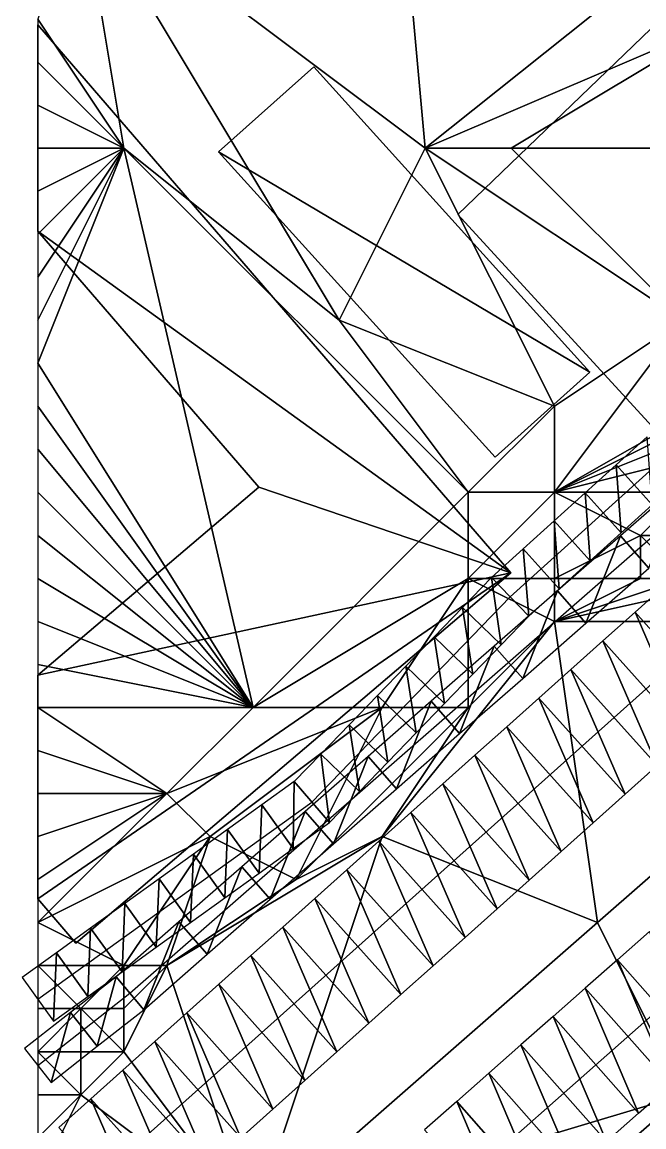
# Model space of a CAD drawing. Header units: metres. Extents: x -1103 to 901, y -902 to 905.
# Drawn here: x -1100.7 to -1071.8, y 608.5 to 659.9 of the extents above; entities that cross this region are included whole.
import ezdxf

# ---------------------------------------------------------------- set-up
doc = ezdxf.new("R2010")
doc.units = ezdxf.units.M
for name, color, linetype in [('OSM_BUILDING_FOOTPRINTS', 7, 'CONTINUOUS'), ('OSM_BUILDING_ROOFS', 1, 'CONTINUOUS'), ('OSM_BUILDING_WALLS', 8, 'CONTINUOUS'), ('OSM_PATH_AXES', 30, 'CONTINUOUS'), ('OSM_PATH_SURFACE', 30, 'CONTINUOUS'), ('OSM_ROAD_AXES', 2, 'CONTINUOUS'), ('OSM_ROAD_SURFACE', 9, 'CONTINUOUS'), ('OSM_TERRAIN', 3, 'CONTINUOUS'), ('OSM_WATER_SURFACE', 5, 'CONTINUOUS'), ('OSM_WATERWAYS', 5, 'CONTINUOUS')]:
    doc.layers.add(name, color=color, linetype=linetype)

msp = doc.modelspace()

# ---------------------------------------------------------------- linework, layer by layer
at = {"layer": 'OSM_BUILDING_FOOTPRINTS'}
for points in [[(-1071.306, 640.891, 12.825), (-1054.416, 655.932, 12.825), (-1059.976, 662.556, 12.825), (-1062.696, 660.3, 12.825), (-1066.631, 664.27, 12.825), (-1080.481, 650.91, 12.825), (-1071.306, 640.891, 12.825)], [(-1078.016, 634.255, 12.563), (-1100, 659.733, 12.563), (-1100, 650.136, 12.563), (-1089.733, 638.236, 12.563), (-1100, 629.504, 12.563), (-1100, 619.11, 12.563), (-1098.233, 617.036, 12.563)], [(-1087.18, 657.778, 13.667), (-1074.346, 643.578, 13.667), (-1078.756, 639.63, 13.667), (-1091.601, 653.83, 13.667), (-1087.18, 657.778, 13.667)]]:
    msp.add_polyline3d(points, close=True, dxfattribs=at)
at = {"layer": 'OSM_BUILDING_ROOFS'}
for points in [[(-1066.631, 664.27, 24.425), (-1080.481, 650.91, 24.425), (-1071.306, 640.891, 24.425)], [(-1078.016, 634.255, 30.563), (-1100, 659.733, 30.563), (-1100, 650.136, 30.563)], [(-1074.346, 643.578, 23.667), (-1087.18, 657.778, 23.667), (-1091.601, 653.83, 23.667)], [(-1074.346, 643.578, 23.667), (-1091.601, 653.83, 23.667), (-1078.756, 639.63, 23.667)], [(-1078.016, 634.255, 30.563), (-1100, 650.136, 30.563), (-1089.733, 638.236, 30.563)], [(-1078.016, 634.255, 30.563), (-1089.733, 638.236, 30.563), (-1100, 629.504, 30.563)], [(-1100, 619.11, 30.563), (-1098.233, 617.036, 30.563), (-1078.016, 634.255, 30.563)], [(-1078.016, 634.255, 30.563), (-1100, 629.504, 30.563), (-1100, 619.11, 30.563)]]:
    msp.add_3dface(points, dxfattribs=at)
at = {"layer": 'OSM_BUILDING_WALLS'}
for points in [[(-1066.631, 664.27, 12.825), (-1080.481, 650.91, 12.825), (-1080.481, 650.91, 24.425)], [(-1066.631, 664.27, 12.825), (-1080.481, 650.91, 24.425), (-1066.631, 664.27, 24.425)], [(-1078.016, 634.255, 12.563), (-1100, 659.733, 12.563), (-1100, 659.733, 30.563)], [(-1078.016, 634.255, 12.563), (-1100, 659.733, 30.563), (-1078.016, 634.255, 30.563)], [(-1100, 659.733, 12.563), (-1100, 650.136, 12.563), (-1100, 650.136, 30.563)], [(-1100, 659.733, 12.563), (-1100, 650.136, 30.563), (-1100, 659.733, 30.563)], [(-1087.18, 657.778, 13.667), (-1091.601, 653.83, 13.667), (-1091.601, 653.83, 23.667)], [(-1087.18, 657.778, 13.667), (-1091.601, 653.83, 23.667), (-1087.18, 657.778, 23.667)], [(-1074.346, 643.578, 13.667), (-1087.18, 657.778, 13.667), (-1087.18, 657.778, 23.667)], [(-1074.346, 643.578, 13.667), (-1087.18, 657.778, 23.667), (-1074.346, 643.578, 23.667)], [(-1091.601, 653.83, 13.667), (-1078.756, 639.63, 13.667), (-1078.756, 639.63, 23.667)], [(-1091.601, 653.83, 13.667), (-1078.756, 639.63, 23.667), (-1091.601, 653.83, 23.667)], [(-1080.481, 650.91, 12.825), (-1071.306, 640.891, 12.825), (-1071.306, 640.891, 24.425)], [(-1080.481, 650.91, 12.825), (-1071.306, 640.891, 24.425), (-1080.481, 650.91, 24.425)], [(-1100, 650.136, 12.563), (-1089.733, 638.236, 12.563), (-1089.733, 638.236, 30.563)], [(-1100, 650.136, 12.563), (-1089.733, 638.236, 30.563), (-1100, 650.136, 30.563)], [(-1078.756, 639.63, 13.667), (-1074.346, 643.578, 13.667), (-1074.346, 643.578, 23.667)], [(-1078.756, 639.63, 13.667), (-1074.346, 643.578, 23.667), (-1078.756, 639.63, 23.667)], [(-1089.733, 638.236, 12.563), (-1100, 629.504, 12.563), (-1100, 629.504, 30.563)], [(-1089.733, 638.236, 12.563), (-1100, 629.504, 30.563), (-1089.733, 638.236, 30.563)], [(-1098.233, 617.036, 12.563), (-1078.016, 634.255, 12.563), (-1078.016, 634.255, 30.563)], [(-1098.233, 617.036, 12.563), (-1078.016, 634.255, 30.563), (-1098.233, 617.036, 30.563)], [(-1100, 629.504, 12.563), (-1100, 619.11, 12.563), (-1100, 619.11, 30.563)], [(-1100, 629.504, 12.563), (-1100, 619.11, 30.563), (-1100, 629.504, 30.563)], [(-1100, 619.11, 12.563), (-1098.233, 617.036, 12.563), (-1098.233, 617.036, 30.563)], [(-1100, 619.11, 12.563), (-1098.233, 617.036, 30.563), (-1100, 619.11, 30.563)]]:
    msp.add_3dface(points, dxfattribs=at)
at = {"layer": 'OSM_PATH_AXES'}
msp.add_polyline3d([(-1100, 614.436, 14.432), (-1087.268, 623.605, 14.308), (-1078.06, 633.139, 14.564), (-1067.957, 642.251, 14.862), (-1048.149, 660.012, 15.181), (-1040.809, 665.819, 15.149), (-1016.955, 682.474, 14.848), (-1002.165, 695.623, 14.017), (-995.633, 701.905, 13.614), (-969.502, 727.153, 13.249), (-939.922, 752.335, 10.603), (-928.647, 761.138, 10.91), (-915.759, 773.535, 11.003), (-914.134, 779.286, 10.928), (-896.636, 795.267, 11.317), (-876.474, 815.804, 12.38), (-862.911, 828.544, 13.579), (-847.425, 841.428, 15.193), (-839.455, 849.269, 16.005), (-824.367, 862.639, 16.441), (-797.882, 885.355, 14.191), (-795.682, 887.235, 13.984), (-783.048, 898.272, 13.138), (-780.912, 900, 13.035)], dxfattribs=at)
at = {"layer": 'OSM_PATH_SURFACE'}
for points in [[(-1071.45, 637.418, 14.678), (-1071.681, 640.576, 14.962), (-1073.124, 639.274, 14.931)], [(-1072.893, 636.116, 14.643), (-1073.124, 639.274, 14.931), (-1074.567, 637.972, 14.88)], [(-1072.893, 636.116, 14.643), (-1071.45, 637.418, 14.678), (-1073.124, 639.274, 14.931)], [(-1074.336, 634.814, 14.677), (-1074.567, 637.972, 14.88), (-1076.011, 636.67, 14.887)], [(-1074.336, 634.814, 14.677), (-1072.893, 636.116, 14.643), (-1074.567, 637.972, 14.88)], [(-1075.779, 633.512, 14.636), (-1076.011, 636.67, 14.887), (-1077.454, 635.369, 14.855)], [(-1075.779, 633.512, 14.636), (-1074.336, 634.814, 14.677), (-1076.011, 636.67, 14.887)], [(-1077.192, 632.239, 14.494), (-1077.454, 635.369, 14.855), (-1078.928, 634.038, 14.823)], [(-1077.192, 632.239, 14.494), (-1075.779, 633.512, 14.636), (-1077.454, 635.369, 14.855)], [(-1078.476, 630.908, 14.466), (-1078.928, 634.038, 14.823), (-1080.274, 632.645, 14.738)], [(-1078.476, 630.908, 14.466), (-1077.192, 632.239, 14.494), (-1078.928, 634.038, 14.823)], [(-1079.792, 629.546, 14.437), (-1080.274, 632.645, 14.738), (-1081.59, 631.283, 14.677)], [(-1079.792, 629.546, 14.437), (-1078.476, 630.908, 14.466), (-1080.274, 632.645, 14.738)], [(-1081.107, 628.185, 14.381), (-1081.59, 631.283, 14.677), (-1082.905, 629.921, 14.632)], [(-1081.107, 628.185, 14.381), (-1079.792, 629.546, 14.437), (-1081.59, 631.283, 14.677)], [(-1082.422, 626.823, 14.35), (-1082.905, 629.921, 14.632), (-1084.221, 628.559, 14.608)], [(-1082.422, 626.823, 14.35), (-1081.107, 628.185, 14.381), (-1082.905, 629.921, 14.632)], [(-1083.738, 625.461, 14.324), (-1084.221, 628.559, 14.608), (-1085.536, 627.198, 14.581)], [(-1083.738, 625.461, 14.324), (-1082.422, 626.823, 14.35), (-1084.221, 628.559, 14.608)], [(-1085.053, 624.099, 14.298), (-1085.536, 627.198, 14.581), (-1086.851, 625.836, 14.524)], [(-1085.053, 624.099, 14.298), (-1083.738, 625.461, 14.324), (-1085.536, 627.198, 14.581)], [(-1086.451, 622.659, 14.27), (-1086.851, 625.836, 14.524), (-1088.084, 624.552, 14.511)], [(-1086.451, 622.659, 14.27), (-1085.053, 624.099, 14.298), (-1086.851, 625.836, 14.524)], [(-1088.129, 621.445, 14.287), (-1088.084, 624.552, 14.511), (-1089.59, 623.474, 14.531)], [(-1088.129, 621.445, 14.287), (-1086.451, 622.659, 14.27), (-1088.084, 624.552, 14.511)], [(-1089.72, 620.299, 14.318), (-1089.59, 623.474, 14.531), (-1091.181, 622.327, 14.552)], [(-1089.72, 620.299, 14.318), (-1088.129, 621.445, 14.287), (-1089.59, 623.474, 14.531)], [(-1091.312, 619.152, 14.375), (-1091.181, 622.327, 14.552), (-1092.773, 621.181, 14.616)], [(-1091.312, 619.152, 14.375), (-1089.72, 620.299, 14.318), (-1091.181, 622.327, 14.552)], [(-1092.903, 618.006, 14.431), (-1092.773, 621.181, 14.616), (-1094.364, 620.035, 14.693)], [(-1092.903, 618.006, 14.431), (-1091.312, 619.152, 14.375), (-1092.773, 621.181, 14.616)], [(-1094.495, 616.86, 14.563), (-1094.364, 620.035, 14.693), (-1095.956, 618.889, 14.77)], [(-1094.495, 616.86, 14.563), (-1092.903, 618.006, 14.431), (-1094.364, 620.035, 14.693)], [(-1096.086, 615.714, 14.685), (-1095.956, 618.889, 14.77), (-1097.547, 617.742, 14.847)], [(-1096.086, 615.714, 14.685), (-1094.495, 616.86, 14.563), (-1095.956, 618.889, 14.77)], [(-1097.678, 614.568, 14.577), (-1097.547, 617.742, 14.847), (-1099.139, 616.596, 14.735)], [(-1097.678, 614.568, 14.577), (-1096.086, 615.714, 14.685), (-1097.547, 617.742, 14.847)], [(-1099.269, 613.421, 14.43), (-1099.139, 616.596, 14.735), (-1100.731, 615.45, 14.646)], [(-1099.269, 613.421, 14.43), (-1097.678, 614.568, 14.577), (-1099.139, 616.596, 14.735)]]:
    msp.add_3dface(points, dxfattribs=at)
at = {"layer": 'OSM_ROAD_AXES'}
for points in [[(-1100, 603.586, 14.265), (-1036.045, 660.787, 15.769), (-925.961, 759.247, 11.192), (-846.872, 830.037, 13.274)], [(-838.526, 820.648, 14.021), (-1030.772, 649.639, 15.739), (-1086.018, 600.835, 14.046), (-1100, 588.483, 13.639)]]:
    msp.add_polyline3d(points, dxfattribs=at)
at = {"layer": 'OSM_ROAD_SURFACE'}
for points in [[(-1068.253, 627.955, 14.14), (-1070.766, 633.758, 14.367), (-1072.253, 632.427, 14.32)], [(-1069.741, 626.625, 14.148), (-1072.253, 632.427, 14.32), (-1073.741, 631.097, 14.3)], [(-1069.741, 626.625, 14.148), (-1068.253, 627.955, 14.14), (-1072.253, 632.427, 14.32)], [(-1071.228, 625.295, 14.156), (-1073.741, 631.097, 14.3), (-1075.228, 629.767, 14.308)], [(-1071.228, 625.295, 14.156), (-1069.741, 626.625, 14.148), (-1073.741, 631.097, 14.3)], [(-1072.715, 623.964, 14.164), (-1075.228, 629.767, 14.308), (-1076.715, 628.437, 14.319)], [(-1072.715, 623.964, 14.164), (-1071.228, 625.295, 14.156), (-1075.228, 629.767, 14.308)], [(-1074.203, 622.634, 14.172), (-1076.715, 628.437, 14.319), (-1078.203, 627.106, 14.33)], [(-1074.203, 622.634, 14.172), (-1072.715, 623.964, 14.164), (-1076.715, 628.437, 14.319)], [(-1075.69, 621.304, 14.183), (-1078.203, 627.106, 14.33), (-1079.69, 625.776, 14.341)], [(-1075.69, 621.304, 14.183), (-1074.203, 622.634, 14.172), (-1078.203, 627.106, 14.33)], [(-1077.177, 619.974, 14.194), (-1079.69, 625.776, 14.341), (-1081.177, 624.446, 14.352)], [(-1077.177, 619.974, 14.194), (-1075.69, 621.304, 14.183), (-1079.69, 625.776, 14.341)], [(-1078.665, 618.643, 14.203), (-1081.177, 624.446, 14.352), (-1082.665, 623.116, 14.363)], [(-1078.665, 618.643, 14.203), (-1077.177, 619.974, 14.194), (-1081.177, 624.446, 14.352)], [(-1080.152, 617.313, 14.212), (-1082.665, 623.116, 14.363), (-1084.152, 621.785, 14.373)], [(-1080.152, 617.313, 14.212), (-1078.665, 618.643, 14.203), (-1082.665, 623.116, 14.363)], [(-1081.639, 615.983, 14.22), (-1084.152, 621.785, 14.373), (-1085.639, 620.455, 14.367)], [(-1081.639, 615.983, 14.22), (-1080.152, 617.313, 14.212), (-1084.152, 621.785, 14.373)], [(-1083.127, 614.653, 14.228), (-1085.639, 620.455, 14.367), (-1087.127, 619.125, 14.361)], [(-1083.127, 614.653, 14.228), (-1081.639, 615.983, 14.22), (-1085.639, 620.455, 14.367)], [(-1084.614, 613.322, 14.237), (-1087.127, 619.125, 14.361), (-1088.614, 617.795, 14.356)], [(-1084.614, 613.322, 14.237), (-1083.127, 614.653, 14.228), (-1087.127, 619.125, 14.361)], [(-1086.101, 611.992, 14.245), (-1088.614, 617.795, 14.356), (-1090.101, 616.464, 14.35)], [(-1086.101, 611.992, 14.245), (-1084.614, 613.322, 14.237), (-1088.614, 617.795, 14.356)], [(-1071.58, 617.593, 14.058), (-1073.073, 616.274, 14.067), (-1069.1, 611.777, 13.977)], [(-1087.589, 610.662, 14.253), (-1090.101, 616.464, 14.35), (-1091.589, 615.134, 14.344)], [(-1087.589, 610.662, 14.253), (-1086.101, 611.992, 14.245), (-1090.101, 616.464, 14.35)], [(-1073.073, 616.274, 14.067), (-1074.566, 614.955, 14.076), (-1070.594, 610.458, 13.986)], [(-1073.073, 616.274, 14.067), (-1070.594, 610.458, 13.986), (-1069.1, 611.777, 13.977)], [(-1089.076, 609.332, 14.25), (-1091.589, 615.134, 14.344), (-1093.076, 613.804, 14.339)], [(-1089.076, 609.332, 14.25), (-1087.589, 610.662, 14.253), (-1091.589, 615.134, 14.344)], [(-1074.566, 614.955, 14.076), (-1076.059, 613.636, 14.084), (-1072.087, 609.139, 13.994)], [(-1074.566, 614.955, 14.076), (-1072.087, 609.139, 13.994), (-1070.594, 610.458, 13.986)], [(-1090.563, 608.001, 14.245), (-1093.076, 613.804, 14.339), (-1094.563, 612.474, 14.431)], [(-1090.563, 608.001, 14.245), (-1089.076, 609.332, 14.25), (-1093.076, 613.804, 14.339)], [(-1076.059, 613.636, 14.084), (-1077.552, 612.317, 14.093), (-1073.58, 607.82, 14)], [(-1076.059, 613.636, 14.084), (-1073.58, 607.82, 14), (-1072.087, 609.139, 13.994)], [(-1092.051, 606.671, 14.302), (-1094.563, 612.474, 14.431), (-1096.051, 611.143, 14.501)], [(-1092.051, 606.671, 14.302), (-1090.563, 608.001, 14.245), (-1094.563, 612.474, 14.431)], [(-1077.552, 612.317, 14.093), (-1079.045, 610.998, 14.102), (-1075.073, 606.501, 14.006)], [(-1077.552, 612.317, 14.093), (-1075.073, 606.501, 14.006), (-1073.58, 607.82, 14)], [(-1093.538, 605.341, 14.28), (-1096.051, 611.143, 14.501), (-1097.538, 609.813, 14.491)], [(-1093.538, 605.341, 14.28), (-1092.051, 606.671, 14.302), (-1096.051, 611.143, 14.501)], [(-1079.045, 610.998, 14.102), (-1080.539, 609.679, 14.111), (-1076.566, 605.182, 14.012)], [(-1079.045, 610.998, 14.102), (-1076.566, 605.182, 14.012), (-1075.073, 606.501, 14.006)], [(-1095.025, 604.011, 14.259), (-1097.538, 609.813, 14.491), (-1099.025, 608.483, 14.46)], [(-1095.025, 604.011, 14.259), (-1093.538, 605.341, 14.28), (-1097.538, 609.813, 14.491)], [(-1080.539, 609.679, 14.111), (-1082.032, 608.36, 14.12), (-1078.059, 603.863, 14.018)], [(-1080.539, 609.679, 14.111), (-1078.059, 603.863, 14.018), (-1076.566, 605.182, 14.012)]]:
    msp.add_3dface(points, dxfattribs=at)
at = {"layer": 'OSM_TERRAIN'}
for points in [[(-1098, 666, 15.993), (-1082, 654, 15.79), (-1084, 676, 15.774)], [(-1082, 654, 15.79), (-1072, 662, 15.788), (-1084, 676, 15.774)], [(-1096, 654, 15.228), (-1098, 666, 15.993), (-1100, 660, 15.259)], [(-1096, 654, 15.228), (-1086, 646, 15.678), (-1098, 666, 15.993)], [(-1086, 646, 15.678), (-1082, 654, 15.79), (-1098, 666, 15.993)], [(-1068, 660, 15.147), (-1072, 662, 15.788), (-1082, 654, 15.79)], [(-1100, 658, 15.228), (-1096, 654, 15.228), (-1100, 660, 15.259)], [(-1078, 654, 15.233), (-1068, 660, 15.147), (-1082, 654, 15.79)], [(-1078, 654, 15.233), (-1054, 654, 15.16), (-1068, 660, 15.147)], [(-1100, 656, 15.228), (-1096, 654, 15.228), (-1100, 658, 15.228)], [(-1100, 654, 15.228), (-1096, 654, 15.228), (-1100, 656, 15.228)], [(-1090, 628, 15.228), (-1096, 654, 15.228), (-1100, 644, 15.456)], [(-1100, 644, 15.456), (-1096, 654, 15.228), (-1100, 646, 15.448)], [(-1100, 646, 15.448), (-1096, 654, 15.228), (-1100, 648, 15.375)], [(-1100, 648, 15.375), (-1096, 654, 15.228), (-1100, 650, 15.24)], [(-1100, 650, 15.24), (-1096, 654, 15.228), (-1100, 652, 15.228)], [(-1100, 652, 15.228), (-1096, 654, 15.228), (-1100, 654, 15.228)], [(-1090, 628, 15.228), (-1080, 638, 15.488), (-1096, 654, 15.228)], [(-1096, 654, 15.228), (-1080, 638, 15.488), (-1086, 646, 15.678)], [(-1076, 642, 15.78), (-1082, 654, 15.79), (-1086, 646, 15.678)], [(-1076, 642, 15.78), (-1070, 646, 15.138), (-1082, 654, 15.79)], [(-1082, 654, 15.79), (-1070, 646, 15.138), (-1078, 654, 15.233)], [(-1078, 654, 15.233), (-1070, 646, 15.138), (-1054, 654, 15.16)], [(-1080, 638, 15.488), (-1076, 642, 15.78), (-1086, 646, 15.678)], [(-1076, 638, 14.872), (-1070, 646, 15.138), (-1076, 642, 15.78)], [(-1064, 644, 14.839), (-1062, 646, 14.885), (-1076, 638, 14.872)], [(-1076, 638, 14.872), (-1062, 646, 14.885), (-1070, 646, 15.138)], [(-1100, 642, 15.358), (-1090, 628, 15.228), (-1100, 644, 15.456)], [(-1066, 642, 14.763), (-1064, 644, 14.839), (-1076, 638, 14.872)], [(-1100, 640, 15.262), (-1090, 628, 15.228), (-1100, 642, 15.358)], [(-1080, 638, 15.488), (-1076, 638, 14.872), (-1076, 642, 15.78)], [(-1068, 640, 14.664), (-1066, 642, 14.763), (-1076, 638, 14.872)], [(-1100, 638, 15.165), (-1090, 628, 15.228), (-1100, 640, 15.262)], [(-1070, 638, 14.581), (-1068, 640, 14.664), (-1076, 638, 14.872)], [(-1100, 636, 15.094), (-1090, 628, 15.228), (-1100, 638, 15.165)], [(-1090, 628, 15.228), (-1080, 634, 14.765), (-1080, 638, 15.488)], [(-1080, 634, 14.765), (-1076, 634, 14.675), (-1076, 638, 14.872)], [(-1080, 634, 14.765), (-1076, 638, 14.872), (-1080, 638, 15.488)], [(-1076, 634, 14.675), (-1072, 636, 14.496), (-1076, 638, 14.872)], [(-1072, 636, 14.496), (-1070, 638, 14.581), (-1076, 638, 14.872)], [(-1072, 636, 14.496), (-1070, 636, 14.037), (-1070, 638, 14.581)], [(-1100, 634, 15.062), (-1090, 628, 15.228), (-1100, 636, 15.094)], [(-1058, 632, 13.95), (-1058, 636, 14.277), (-1076, 632, 14.31)], [(-1076, 632, 14.31), (-1058, 636, 14.277), (-1070, 634, 14.322)], [(-1076, 634, 14.675), (-1072, 634, 14.125), (-1072, 636, 14.496)], [(-1072, 634, 14.125), (-1070, 634, 14.322), (-1072, 636, 14.496)], [(-1070, 634, 14.322), (-1070, 636, 14.037), (-1072, 636, 14.496)], [(-1100, 632, 15.116), (-1090, 628, 15.228), (-1100, 634, 15.062)], [(-1090, 628, 15.228), (-1084, 628, 14.414), (-1080, 634, 14.765)], [(-1084, 628, 14.414), (-1080, 628, 14.235), (-1080, 634, 14.765)], [(-1080, 628, 14.235), (-1076, 632, 14.31), (-1080, 634, 14.765)], [(-1076, 632, 14.31), (-1076, 634, 14.675), (-1080, 634, 14.765)], [(-1076, 632, 14.31), (-1072, 634, 14.125), (-1076, 634, 14.675)], [(-1076, 632, 14.31), (-1070, 634, 14.322), (-1072, 634, 14.125)], [(-1100, 630, 15.205), (-1090, 628, 15.228), (-1100, 632, 15.116)], [(-1084, 622, 14.324), (-1074, 618, 14.043), (-1076, 632, 14.31)], [(-1084, 622, 14.324), (-1076, 632, 14.31), (-1080, 628, 14.235)], [(-1074, 618, 14.043), (-1058, 632, 13.95), (-1076, 632, 14.31)], [(-1074, 618, 14.043), (-1070, 610, 13.924), (-1058, 632, 13.95)], [(-1100, 628, 15.228), (-1090, 628, 15.228), (-1100, 630, 15.205)], [(-1100, 626, 15.228), (-1094, 624, 15.228), (-1100, 628, 15.228)], [(-1094, 624, 15.228), (-1090, 628, 15.228), (-1100, 628, 15.228)], [(-1092, 622, 14.502), (-1084, 628, 14.414), (-1094, 624, 15.228)], [(-1094, 624, 15.228), (-1084, 628, 14.414), (-1090, 628, 15.228)], [(-1092, 622, 14.502), (-1088, 620, 14.094), (-1084, 628, 14.414)], [(-1088, 620, 14.094), (-1084, 622, 14.324), (-1080, 628, 14.235)], [(-1088, 620, 14.094), (-1080, 628, 14.235), (-1084, 628, 14.414)], [(-1100, 624, 15.228), (-1094, 624, 15.228), (-1100, 626, 15.228)], [(-1100, 620, 15.228), (-1094, 624, 15.228), (-1100, 622, 15.228)], [(-1100, 620, 15.228), (-1100, 618, 14.904), (-1094, 624, 15.228)], [(-1100, 618, 14.904), (-1092, 622, 14.502), (-1094, 624, 15.228)], [(-1100, 622, 15.228), (-1094, 624, 15.228), (-1100, 624, 15.228)], [(-1096, 616, 14.666), (-1092, 622, 14.502), (-1100, 618, 14.904)], [(-1096, 616, 14.666), (-1094, 616, 14.324), (-1092, 622, 14.502)], [(-1094, 616, 14.324), (-1090, 604, 14.139), (-1084, 622, 14.324)], [(-1094, 616, 14.324), (-1088, 620, 14.094), (-1092, 622, 14.502)], [(-1094, 616, 14.324), (-1084, 622, 14.324), (-1088, 620, 14.094)], [(-1090, 604, 14.139), (-1074, 618, 14.043), (-1084, 622, 14.324)], [(-1100, 616, 14.498), (-1096, 616, 14.666), (-1100, 618, 14.904)], [(-1090, 604, 14.139), (-1070, 610, 13.924), (-1074, 618, 14.043)], [(-1100, 614, 14.413), (-1098, 614, 14.445), (-1100, 616, 14.498)], [(-1098, 614, 14.445), (-1096, 616, 14.666), (-1100, 616, 14.498)], [(-1098, 614, 14.445), (-1096, 614, 14.152), (-1096, 616, 14.666)], [(-1090, 604, 14.139), (-1094, 616, 14.324), (-1096, 612, 14.475)], [(-1096, 612, 14.475), (-1094, 616, 14.324), (-1096, 614, 14.152)], [(-1096, 614, 14.152), (-1094, 616, 14.324), (-1096, 616, 14.666)], [(-1100, 612, 14.156), (-1098, 612, 13.933), (-1098, 614, 14.445)], [(-1100, 612, 14.156), (-1098, 614, 14.445), (-1100, 614, 14.413)], [(-1098, 612, 13.933), (-1096, 612, 14.475), (-1098, 614, 14.445)], [(-1096, 612, 14.475), (-1096, 614, 14.152), (-1098, 614, 14.445)], [(-1100, 610, 13.975), (-1098, 610, 14.454), (-1100, 612, 14.156)], [(-1098, 610, 14.454), (-1098, 612, 13.933), (-1100, 612, 14.156)], [(-1090, 604, 14.139), (-1096, 612, 14.475), (-1098, 610, 14.454)], [(-1098, 610, 14.454), (-1096, 612, 14.475), (-1098, 612, 13.933)], [(-1100, 606, 14.33), (-1098, 610, 14.454), (-1100, 608, 14.401)], [(-1100, 606, 14.33), (-1090, 604, 14.139), (-1098, 610, 14.454)], [(-1100, 608, 14.401), (-1098, 610, 14.454), (-1100, 610, 13.975)], [(-1086, 596, 13.99), (-1070, 610, 13.924), (-1090, 604, 14.139)], [(-1086, 596, 13.99), (-1074, 588, 13.289), (-1070, 610, 13.924)], [(-1070, 610, 13.924), (-1074, 588, 13.289), (-1054, 606, 13.572)]]:
    msp.add_3dface(points, dxfattribs=at)
at = {"layer": 'OSM_WATER_SURFACE'}
for points in [[(-1071.61, 634.475, 14.417), (-1070.152, 638.393, 14.674), (-1072.925, 635.982, 14.609)], [(-1074.541, 631.912, 14.421), (-1072.925, 635.982, 14.609), (-1075.858, 633.417, 14.599)], [(-1074.541, 631.912, 14.421), (-1071.61, 634.475, 14.417), (-1072.925, 635.982, 14.609)], [(-1077.473, 629.347, 14.422), (-1075.858, 633.417, 14.599), (-1078.79, 630.853, 14.453)], [(-1077.473, 629.347, 14.422), (-1074.541, 631.912, 14.421), (-1075.858, 633.417, 14.599)], [(-1080.405, 626.783, 14.424), (-1078.79, 630.853, 14.453), (-1081.722, 628.288, 14.424)], [(-1080.405, 626.783, 14.424), (-1077.473, 629.347, 14.422), (-1078.79, 630.853, 14.453)], [(-1083.337, 624.219, 14.431), (-1081.722, 628.288, 14.424), (-1084.654, 625.724, 14.431)], [(-1083.337, 624.219, 14.431), (-1080.405, 626.783, 14.424), (-1081.722, 628.288, 14.424)], [(-1086.269, 621.654, 14.443), (-1084.654, 625.724, 14.431), (-1087.586, 623.16, 14.443)], [(-1086.269, 621.654, 14.443), (-1083.337, 624.219, 14.431), (-1084.654, 625.724, 14.431)], [(-1089.201, 619.09, 14.456), (-1087.586, 623.16, 14.443), (-1090.518, 620.595, 14.456)], [(-1089.201, 619.09, 14.456), (-1086.269, 621.654, 14.443), (-1087.586, 623.16, 14.443)], [(-1092.133, 616.526, 14.461), (-1090.518, 620.595, 14.456), (-1093.45, 618.031, 14.461)], [(-1092.133, 616.526, 14.461), (-1089.201, 619.09, 14.456), (-1090.518, 620.595, 14.456)], [(-1095.082, 613.947, 14.455), (-1093.45, 618.031, 14.461), (-1096.365, 615.481, 14.636)], [(-1095.082, 613.947, 14.455), (-1092.133, 616.526, 14.461), (-1093.45, 618.031, 14.461)], [(-1097.245, 612.25, 14.44), (-1096.365, 615.481, 14.636), (-1098.479, 613.823, 14.464)], [(-1097.245, 612.25, 14.44), (-1095.082, 613.947, 14.455), (-1096.365, 615.481, 14.636)], [(-1099.383, 610.572, 14.416), (-1098.479, 613.823, 14.464), (-1100.617, 612.146, 14.416)], [(-1099.383, 610.572, 14.416), (-1097.245, 612.25, 14.44), (-1098.479, 613.823, 14.464)]]:
    msp.add_3dface(points, dxfattribs=at)
at = {"layer": 'OSM_WATERWAYS'}
msp.add_polyline3d([(-1100, 611.359, 14.098), (-1095.724, 614.714, 14.289), (-1072.268, 635.229, 14.39), (-1039.007, 664.149, 15.207), (-1026.251, 674.168, 15.142), (-1002.165, 695.623, 14.017), (-992.173, 704.847, 13.826), (-956.083, 734.32, 11.906), (-915.759, 773.535, 11.003), (-894.325, 790.987, 11.427), (-854.93, 825.049, 12.947), (-800.7, 874.152, 15.088), (-793.604, 880.223, 14.665), (-778.991, 892.742, 13.657), (-773.033, 898.349, 13.242), (-771.066, 900, 13.12)], dxfattribs=at)

doc.saveas('drawing.dxf')
